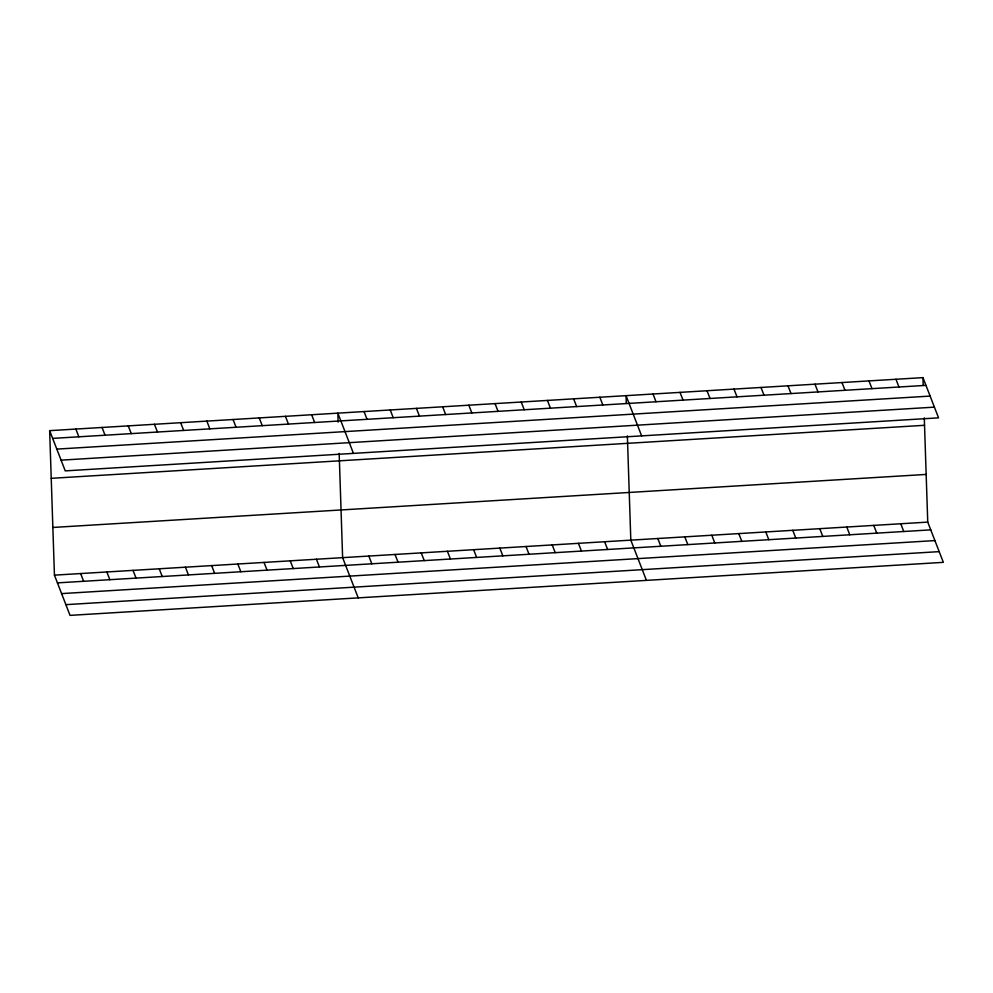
<?xml version="1.0" encoding="UTF-8"?>
<svg xmlns="http://www.w3.org/2000/svg" width="993" height="993" viewBox="0 0 993 993"><rect width="100%" height="100%" fill="white"/><g stroke="black" fill="none" stroke-linecap="round" stroke-linejoin="round"><path stroke-width="1.49" d="M49.65 430.652L922.956 377.625L938.559 417.854L65.253 470.881L49.65 430.652L54.441 575.146L70.044 615.375L943.35 562.348L927.747 522.119L924.284 417.854M52.654 438.397L925.96 385.371M56.812 449.109L930.118 396.095M61.094 460.156L934.401 407.142M51.226 478.328L924.533 425.302M52.852 527.457L926.159 474.431M54.441 575.146L927.747 522.119M57.445 582.879L930.751 529.865M61.603 593.603L934.909 540.589M65.886 604.65L939.192 551.636M895.959 379.264L898.963 387.009M868.974 380.902L871.978 388.648M900.75 523.758L903.754 531.503M841.977 382.541L844.981 390.286M873.753 525.396L876.757 533.142M814.98 384.179L817.984 391.925M846.768 527.035L849.772 534.78M787.995 385.818L790.999 393.563M819.771 528.673L822.775 536.419M760.998 387.456L764.002 395.202M792.774 530.312L795.778 538.057M734.001 389.095L737.005 396.84M765.789 531.95L768.793 539.696M707.016 390.733L710.02 398.478M738.792 533.589L741.796 541.334M680.019 392.372L683.023 400.117M711.795 535.227L714.799 542.972M653.022 394.01L656.025 401.755M684.81 536.865L687.814 544.611M641.639 435.89L626.037 395.648L626.285 403.096M657.813 538.504L660.817 546.249M599.834 397.237L602.838 404.983M646.431 580.384L630.816 540.142L627.365 435.877M573.631 398.838L576.635 406.571M604.613 541.731L607.629 549.477M547.441 400.427L550.445 408.173M578.423 543.32L581.426 551.065M521.238 402.016L524.242 409.761M552.22 544.921L555.224 552.667M495.035 403.605L498.039 411.35M526.017 546.51L529.021 554.255M468.833 405.194L471.836 412.939M499.827 548.099L502.83 555.844M442.642 406.782L445.646 414.528M473.624 549.688L476.628 557.433M416.439 408.371L419.443 416.117M447.421 551.276L450.425 559.022M390.237 409.972L393.24 417.718M421.218 552.865L424.234 560.611M364.046 411.561L367.05 419.307M395.028 554.466L398.032 562.199M353.446 453.391L337.843 413.15L338.141 422.087M368.825 556.055L371.829 563.801M311.641 414.739L314.644 422.484M358.237 597.885L342.622 557.644L339.172 453.379M285.438 416.328L288.442 424.073M316.432 559.233L319.436 566.978M259.247 417.916L262.251 425.662M290.229 560.822L293.233 568.567M233.045 419.505L236.049 427.251M264.026 562.41L267.03 570.156M206.842 421.106L209.846 428.852M237.823 563.999L240.84 571.745M180.652 422.695L183.655 430.441M211.633 565.6L214.637 573.346M154.449 424.284L157.453 432.029M185.43 567.189L188.434 574.935M128.246 425.873L131.25 433.618M159.228 568.778L162.231 576.523M102.043 427.462L105.047 435.207M133.037 570.367L136.041 578.112M75.853 429.05L78.857 436.796M106.834 571.956L109.838 579.701M80.632 573.544L83.635 581.29M922.956 377.625L923.205 385.073"/></g></svg>
